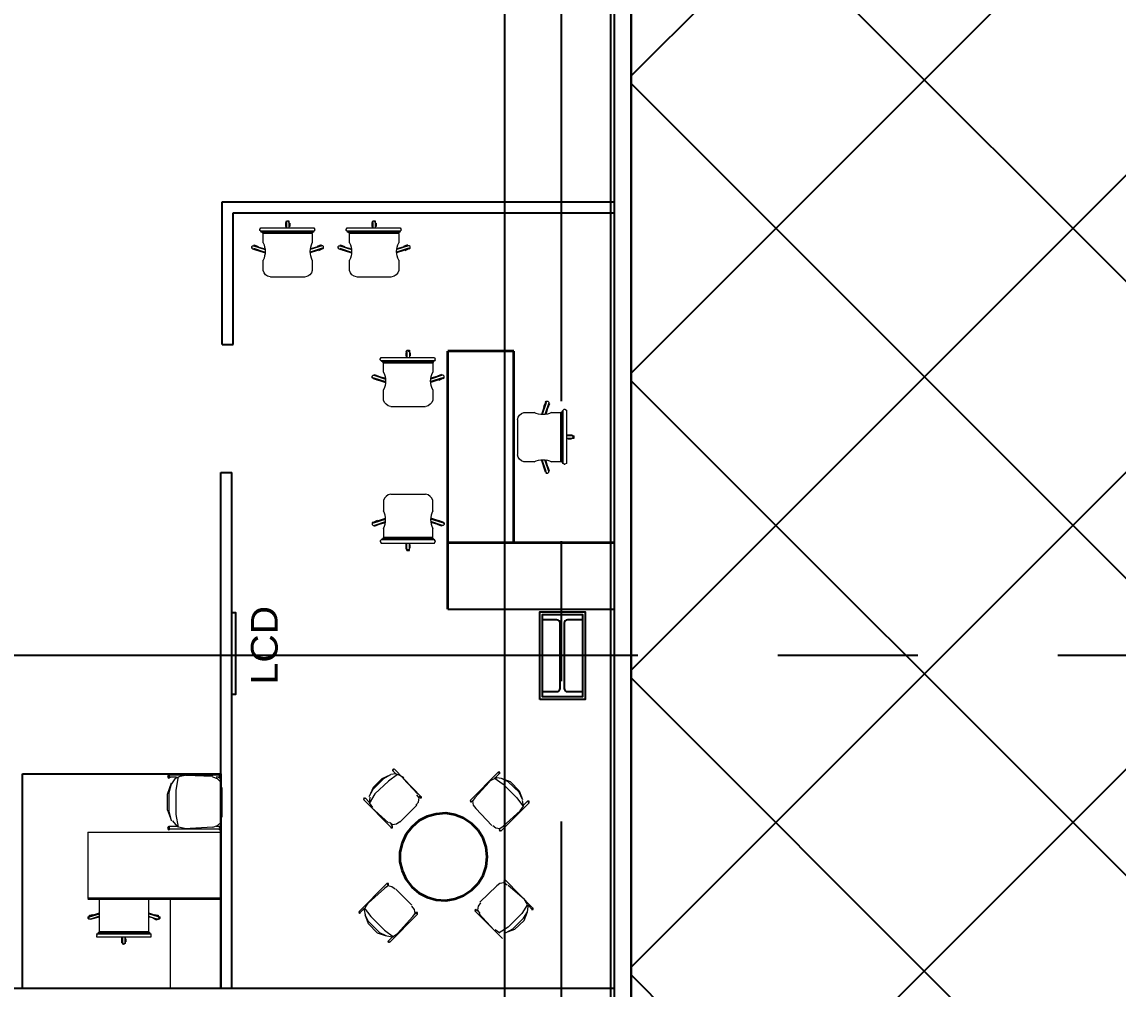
# Model space of a CAD drawing. Header units: millimetres. Extents: x 2148 to 2681, y 758 to 986.
# Drawn here: x 2614.552 to 2619.522, y 937.457 to 941.843 of the extents above; entities that cross this region are included whole.
import ezdxf

# ---------------------------------------------------------------- set-up
doc = ezdxf.new("R2010")
doc.units = ezdxf.units.MM
doc.linetypes.add('CENTER2', pattern=[28.575, 19.05, -3.175, 3.175, -3.175])
for name, color, linetype in [('4', 4, 'Continuous'), ('at_Entity', 7, 'Continuous'), ('COLUMN', 7, 'Continuous'), ('D', 1, 'Continuous'), ('DR', 7, 'Continuous'), ('hacht', 8, 'Continuous'), ('S-COLS', 6, 'Continuous'), ('S_GRID LINES', 252, 'Continuous')]:
    doc.layers.add(name, color=color, linetype=linetype)
doc.styles.add('MMTX$0$ESMX$0$X-OPTA1D', font='x-opta1d')

# ---------------------------------------------------------------- blocks, each defined once
blk = doc.blocks.new('322')
at = {"layer": 'hacht', "lineweight": 15}
for p, q in [((-77703.7348, -2194.7615), (-77703.7384, -2194.7688)), ((-77703.7384, -2194.7725), (-77703.7384, -2194.7688)), ((-77703.7384, -2194.7725), (-77703.7348, -2194.7761)), ((-77703.7311, -2194.7615), (-77703.7348, -2194.7615)), ((-77703.4969, -2194.7615), (-77703.7311, -2194.7615)), ((-77703.6213, -2194.7395), (-77703.625, -2194.7395)), ((-77703.625, -2194.7395), (-77703.625, -2194.7542)), ((-77703.625, -2194.7542), (-77703.6213, -2194.7542)), ((-77703.614, -2194.7286), (-77703.6213, -2194.7286)), ((-77703.6213, -2194.7286), (-77703.6213, -2194.7359)), ((-77703.6176, -2194.7322), (-77703.6213, -2194.7359)), ((-77703.6213, -2194.7359), (-77703.6213, -2194.7615)), ((-77703.6213, -2194.7359), (-77703.6213, -2194.7615)), ((-77703.614, -2194.7286), (-77703.6176, -2194.7322)), ((-77703.6103, -2194.7286), (-77703.614, -2194.7286)), ((-77703.6103, -2194.7322), (-77703.614, -2194.7286)), ((-77703.6067, -2194.7359), (-77703.6103, -2194.7286)), ((-77703.6103, -2194.7359), (-77703.6103, -2194.7322)), ((-77703.6103, -2194.7359), (-77703.6103, -2194.7615)), ((-77703.6067, -2194.7359), (-77703.6067, -2194.7615)), ((-77703.6067, -2194.7542), (-77703.6067, -2194.7395)), ((-77703.4932, -2194.7615), (-77703.4969, -2194.7615)), ((-77703.4895, -2194.7688), (-77703.4932, -2194.7615)), ((-77703.4932, -2194.7761), (-77703.4895, -2194.7725)), ((-77703.4895, -2194.7725), (-77703.4895, -2194.7688)), ((-77703.7348, -2194.7761), (-77703.7311, -2194.7798)), ((-77703.7348, -2194.7761), (-77703.4932, -2194.7761)), ((-77703.7311, -2194.7798), (-77703.4969, -2194.7798)), ((-77703.7311, -2194.7798), (-77703.7274, -2194.7835)), ((-77703.7238, -2194.7835), (-77703.7274, -2194.7871)), ((-77703.7274, -2194.7835), (-77703.5005, -2194.7835)), ((-77703.7274, -2194.7871), (-77703.5042, -2194.7871)), ((-77703.7274, -2194.7871), (-77703.7274, -2194.8285)), ((-77703.5042, -2194.7871), (-77703.5042, -2194.7835)), ((-77703.5042, -2194.8285), (-77703.5042, -2194.7871)), ((-77703.5005, -2194.7835), (-77703.5005, -2194.7798)), ((-77703.5005, -2194.7798), (-77703.4969, -2194.7798)), ((-77703.4969, -2194.7798), (-77703.4932, -2194.7761)), ((-77703.7787, -2194.8457), (-77703.775, -2194.842)), ((-77703.7787, -2194.8457), (-77703.775, -2194.842)), ((-77703.7787, -2194.853), (-77703.7787, -2194.8457)), ((-77703.7787, -2194.8493), (-77703.7787, -2194.8457)), ((-77703.775, -2194.853), (-77703.7787, -2194.8493)), ((-77703.775, -2194.8567), (-77703.7787, -2194.853)), ((-77703.775, -2194.842), (-77703.7677, -2194.842)), ((-77703.775, -2194.842), (-77703.7714, -2194.842)), ((-77703.775, -2194.8567), (-77703.7181, -2194.8742)), ((-77703.7714, -2194.842), (-77703.7183, -2194.8597)), ((-77703.7714, -2194.853), (-77703.7179, -2194.8708)), ((-77703.7567, -2194.864), (-77703.7714, -2194.8567)), ((-77703.7677, -2194.842), (-77703.7677, -2194.8384)), ((-77703.7677, -2194.8384), (-77703.7494, -2194.8457)), ((-77703.7677, -2194.842), (-77703.7188, -2194.8554)), ((-77703.7567, -2194.8603), (-77703.7567, -2194.864)), ((-77703.4603, -2194.853), (-77703.5137, -2194.8708)), ((-77703.4566, -2194.8567), (-77703.5135, -2194.8742)), ((-77703.4603, -2194.842), (-77703.5133, -2194.8597)), ((-77703.4639, -2194.842), (-77703.5128, -2194.8554)), ((-77703.4639, -2194.8384), (-77703.4822, -2194.8457)), ((-77703.4749, -2194.864), (-77703.4603, -2194.8567)), ((-77703.4749, -2194.8603), (-77703.4749, -2194.864)), ((-77703.4639, -2194.842), (-77703.4639, -2194.8384)), ((-77703.4566, -2194.842), (-77703.4639, -2194.842)), ((-77703.4566, -2194.842), (-77703.4603, -2194.842)), ((-77703.4529, -2194.8457), (-77703.4566, -2194.842)), ((-77703.4529, -2194.8457), (-77703.4566, -2194.842)), ((-77703.4566, -2194.853), (-77703.4529, -2194.8493)), ((-77703.4566, -2194.8567), (-77703.4529, -2194.853)), ((-77703.4529, -2194.853), (-77703.4529, -2194.8457)), ((-77703.4529, -2194.8493), (-77703.4529, -2194.8457)), ((-77703.7274, -2194.9075), (-77703.7274, -2194.9545)), ((-77703.5042, -2194.9545), (-77703.5042, -2194.9075)), ((-77703.5373, -2194.9835), (-77703.6943, -2194.9835))]:
    blk.add_line(p, q, dxfattribs=at)
for centre, radius, start, end in [((-77703.8045, -2194.868), 0.0866, 332.8428, 27.1572), ((-77703.4271, -2194.868), 0.0866, 152.8428, 207.1572), ((-77703.6899, -2194.9451), 0.0387, 194.1276, 261.0345), ((-77703.5417, -2194.9451), 0.0387, 278.9655, 345.8724)]:
    blk.add_arc(centre, radius, start, end, dxfattribs=at)
blk = doc.blocks.new('R')
at = {"layer": 'at_Entity', "color": 0, "lineweight": 15}
for p, q in [((-77676.692, -2183.0467), (-77676.6518, -2183.0284)), ((-77676.6847, -2183.0467), (-77676.6518, -2183.0284)), ((-77676.6225, -2183.0284), (-77676.6628, -2183.0576)), ((-77676.6298, -2183.0247), (-77676.6518, -2183.0284)), ((-77676.6371, -2183.0027), (-77676.6445, -2183.0101)), ((-77676.6408, -2183.0027), (-77676.6445, -2183.0064)), ((-77676.6445, -2183.0064), (-77676.6408, -2183.0101)), ((-77676.6262, -2183.0284), (-77676.6445, -2183.0101)), ((-77676.6371, -2183.0064), (-77676.6408, -2183.0027)), ((-77676.6371, -2183.0027), (-77676.5127, -2183.1308)), ((-77676.6115, -2183.032), (-77676.6298, -2183.0247)), ((-77676.5932, -2183.043), (-77676.6115, -2183.032)), ((-77676.165, -2183.0174), (-77676.2931, -2183.1455)), ((-77676.1723, -2183.043), (-77676.1906, -2183.0503)), ((-77676.1833, -2183.043), (-77676.143, -2183.0723)), ((-77676.1796, -2183.043), (-77676.1613, -2183.0247)), ((-77676.1504, -2183.0467), (-77676.1723, -2183.043)), ((-77676.1577, -2183.0174), (-77676.165, -2183.0174)), ((-77676.1613, -2183.0174), (-77676.165, -2183.021)), ((-77676.1577, -2183.021), (-77676.1613, -2183.0174)), ((-77676.1613, -2183.0247), (-77676.1577, -2183.021)), ((-77676.1577, -2183.0247), (-77676.1577, -2183.0174)), ((-77676.7323, -2183.0869), (-77676.7506, -2183.1272)), ((-77676.7506, -2183.1272), (-77676.7323, -2183.0942)), ((-77676.7323, -2183.0942), (-77676.6847, -2183.0467)), ((-77676.7323, -2183.0869), (-77676.692, -2183.0467)), ((-77676.6628, -2183.0576), (-77676.725, -2183.1162)), ((-77676.531, -2183.1162), (-77676.5969, -2183.0467)), ((-77676.2711, -2183.1345), (-77676.2053, -2183.0613)), ((-77676.1906, -2183.0503), (-77676.2089, -2183.0613)), ((-77676.1211, -2183.0613), (-77676.1504, -2183.0467)), ((-77676.1101, -2183.0613), (-77676.1504, -2183.0467)), ((-77676.143, -2183.0723), (-77676.0808, -2183.1345)), ((-77676.0698, -2183.1089), (-77676.1211, -2183.0613)), ((-77676.0698, -2183.1016), (-77676.1101, -2183.0613)), ((-77676.7726, -2183.1345), (-77676.7762, -2183.1382)), ((-77676.7689, -2183.1345), (-77676.7762, -2183.1418)), ((-77676.7762, -2183.1382), (-77676.7726, -2183.1418)), ((-77676.7762, -2183.1418), (-77676.6518, -2183.2663)), ((-77676.7689, -2183.1382), (-77676.7726, -2183.1345)), ((-77676.7506, -2183.1528), (-77676.7689, -2183.1345)), ((-77676.725, -2183.1162), (-77676.7506, -2183.1601)), ((-77676.7469, -2183.1308), (-77676.7506, -2183.1565)), ((-77676.5237, -2183.1345), (-77676.5347, -2183.1199)), ((-77676.5273, -2183.1528), (-77676.5237, -2183.1345)), ((-77676.5164, -2183.1345), (-77676.5237, -2183.1272)), ((-77676.52, -2183.1308), (-77676.5164, -2183.1345)), ((-77676.52, -2183.1345), (-77676.5127, -2183.1345)), ((-77676.5127, -2183.1308), (-77676.5164, -2183.1272)), ((-77676.5164, -2183.1345), (-77676.5127, -2183.1308)), ((-77676.5127, -2183.1345), (-77676.5127, -2183.1272)), ((-77676.2711, -2183.1345), (-77676.2821, -2183.1491)), ((-77676.0808, -2183.1345), (-77676.0515, -2183.1748)), ((-77676.0698, -2183.1016), (-77676.0552, -2183.1418)), ((-77676.0552, -2183.1418), (-77676.0698, -2183.1089)), ((-77676.7506, -2183.1565), (-77676.736, -2183.1784)), ((-77676.6628, -2183.248), (-77676.7396, -2183.1784)), ((-77676.5347, -2183.1674), (-77676.6115, -2183.2443)), ((-77676.5383, -2183.1674), (-77676.5273, -2183.1528)), ((-77676.2894, -2183.1455), (-77676.2931, -2183.1491)), ((-77676.2931, -2183.1455), (-77676.2858, -2183.1528)), ((-77676.2931, -2183.1491), (-77676.2894, -2183.1528)), ((-77676.2894, -2183.1528), (-77676.2858, -2183.1491)), ((-77676.2858, -2183.1491), (-77676.2785, -2183.1455)), ((-77676.2821, -2183.1491), (-77676.2785, -2183.1674)), ((-77676.2785, -2183.1674), (-77676.2675, -2183.1821)), ((-77676.2675, -2183.1821), (-77676.1943, -2183.2589)), ((-77676.0259, -2183.1565), (-77676.154, -2183.2846)), ((-77676.143, -2183.2626), (-77676.0662, -2183.1931)), ((-77676.0662, -2183.1931), (-77676.0515, -2183.1711)), ((-77676.0515, -2183.1711), (-77676.0552, -2183.1455)), ((-77676.0515, -2183.1674), (-77676.0332, -2183.1491)), ((-77676.0296, -2183.1491), (-77676.0332, -2183.1528)), ((-77676.0259, -2183.1491), (-77676.0332, -2183.1491)), ((-77676.0259, -2183.1528), (-77676.0296, -2183.1491)), ((-77676.0296, -2183.1565), (-77676.0259, -2183.1528)), ((-77676.0259, -2183.1565), (-77676.0259, -2183.1491)), ((-77676.6262, -2183.2516), (-77676.6115, -2183.2406)), ((-77676.6591, -2183.2443), (-77676.6445, -2183.2553)), ((-77676.6445, -2183.2626), (-77676.6518, -2183.2553)), ((-77676.6518, -2183.2663), (-77676.6481, -2183.2699)), ((-77676.6518, -2183.2699), (-77676.6445, -2183.2699)), ((-77676.6445, -2183.2663), (-77676.6481, -2183.2626)), ((-77676.6481, -2183.2699), (-77676.6445, -2183.2663)), ((-77676.6445, -2183.2553), (-77676.6262, -2183.2516)), ((-77676.6445, -2183.2699), (-77676.6445, -2183.2626)), ((-77676.1906, -2183.2589), (-77676.176, -2183.2699)), ((-77676.176, -2183.2699), (-77676.1577, -2183.2736)), ((-77676.1613, -2183.2772), (-77676.154, -2183.2699)), ((-77676.1613, -2183.2772), (-77676.154, -2183.2846)), ((-77676.1577, -2183.2772), (-77676.1613, -2183.2809)), ((-77676.1613, -2183.2809), (-77676.1577, -2183.2846)), ((-77676.1577, -2183.2736), (-77676.143, -2183.2626)), ((-77676.1577, -2183.2846), (-77676.154, -2183.2809)), ((-77676.7982, -2183.6506), (-77676.6701, -2183.5225)), ((-77676.6664, -2183.5334), (-77676.6811, -2183.5444)), ((-77676.6664, -2183.5225), (-77676.6701, -2183.5261)), ((-77676.6628, -2183.5225), (-77676.6701, -2183.5225)), ((-77676.6628, -2183.5298), (-77676.6701, -2183.5371)), ((-77676.6628, -2183.5261), (-77676.6664, -2183.5225)), ((-77676.6664, -2183.5298), (-77676.6628, -2183.5261)), ((-77676.6481, -2183.5371), (-77676.6664, -2183.5334)), ((-77676.6628, -2183.5298), (-77676.6628, -2183.5225)), ((-77676.6335, -2183.5481), (-77676.6481, -2183.5371)), ((-77676.1723, -2183.5334), (-77676.2492, -2183.6066)), ((-77676.1577, -2183.5225), (-77676.1723, -2183.5334)), ((-77676.1394, -2183.5188), (-77676.1577, -2183.5225)), ((-77676.1357, -2183.5078), (-77676.1394, -2183.5115)), ((-77676.1321, -2183.5078), (-77676.1394, -2183.5151)), ((-77676.1394, -2183.5115), (-77676.1357, -2183.5151)), ((-77676.1394, -2183.5151), (-77676.1321, -2183.5225)), ((-77676.1247, -2183.5298), (-77676.1394, -2183.5188)), ((-77676.1321, -2183.5115), (-77676.1357, -2183.5078)), ((-77676.0076, -2183.6359), (-77676.1321, -2183.5078)), ((-77676.1211, -2183.5298), (-77676.0479, -2183.592)), ((-77676.6811, -2183.5444), (-77676.7543, -2183.6103)), ((-77676.6298, -2183.5481), (-77676.5566, -2183.6213)), ((-77676.7726, -2183.6359), (-77676.7909, -2183.6542)), ((-77676.7652, -2183.6249), (-77676.7726, -2183.6432)), ((-77676.7726, -2183.6323), (-77676.7433, -2183.6725)), ((-77676.7543, -2183.6066), (-77676.7652, -2183.6249)), ((-77676.5456, -2183.6396), (-77676.5566, -2183.6249)), ((-77676.542, -2183.6579), (-77676.5456, -2183.6396)), ((-77676.2638, -2183.6396), (-77676.2711, -2183.6469)), ((-77676.2675, -2183.6396), (-77676.2711, -2183.6432)), ((-77676.2675, -2183.6396), (-77676.2602, -2183.6469)), ((-77676.2638, -2183.6432), (-77676.2675, -2183.6396)), ((-77676.2565, -2183.6249), (-77676.2602, -2183.6432)), ((-77676.2455, -2183.6103), (-77676.2565, -2183.6249)), ((-77676.0332, -2183.6176), (-77676.0589, -2183.6579)), ((-77676.0369, -2183.6103), (-77676.0479, -2183.592)), ((-77676.0296, -2183.6286), (-77676.0369, -2183.6103)), ((-77676.0332, -2183.6506), (-77676.0296, -2183.6286)), ((-77676.0296, -2183.6213), (-77676.0113, -2183.6396)), ((-77676.0149, -2183.6359), (-77676.0113, -2183.6396)), ((-77676.0149, -2183.6396), (-77676.0076, -2183.6396)), ((-77676.0076, -2183.6359), (-77676.0113, -2183.6323)), ((-77676.0113, -2183.6396), (-77676.0076, -2183.6359)), ((-77676.0076, -2183.6396), (-77676.0076, -2183.6323)), ((-77676.7982, -2183.6506), (-77676.7909, -2183.6579)), ((-77676.7945, -2183.6506), (-77676.7982, -2183.6542)), ((-77676.7982, -2183.6542), (-77676.7945, -2183.6579)), ((-77676.7945, -2183.6579), (-77676.7909, -2183.6542)), ((-77676.7726, -2183.6432), (-77676.7689, -2183.6652)), ((-77676.7543, -2183.6945), (-77676.7689, -2183.6652)), ((-77676.7543, -2183.7055), (-77676.7689, -2183.6652)), ((-77676.7433, -2183.6725), (-77676.6811, -2183.7347)), ((-77676.6591, -2183.7896), (-77676.531, -2183.6615)), ((-77676.553, -2183.6725), (-77676.6225, -2183.7494)), ((-77676.553, -2183.6725), (-77676.542, -2183.6579)), ((-77676.5383, -2183.6542), (-77676.5456, -2183.6615)), ((-77676.531, -2183.6542), (-77676.5383, -2183.6542)), ((-77676.5347, -2183.6542), (-77676.5383, -2183.6579)), ((-77676.531, -2183.6579), (-77676.5347, -2183.6542)), ((-77676.5347, -2183.6615), (-77676.531, -2183.6579)), ((-77676.531, -2183.6615), (-77676.531, -2183.6542)), ((-77676.2711, -2183.6432), (-77676.2675, -2183.6469)), ((-77676.1467, -2183.7713), (-77676.2711, -2183.6469)), ((-77676.2602, -2183.6432), (-77676.2492, -2183.6579)), ((-77676.2528, -2183.6579), (-77676.1833, -2183.7347)), ((-77676.0589, -2183.6579), (-77676.1211, -2183.7201)), ((-77676.0991, -2183.7274), (-77676.0515, -2183.6798)), ((-77676.0515, -2183.6798), (-77676.0332, -2183.6506)), ((-77676.0479, -2183.6908), (-77676.0332, -2183.6506)), ((-77676.703, -2183.7457), (-77676.7543, -2183.6945)), ((-77676.714, -2183.7457), (-77676.7543, -2183.7055)), ((-77676.6811, -2183.7347), (-77676.6408, -2183.764)), ((-77676.1796, -2183.7311), (-77676.1577, -2183.7457)), ((-77676.1211, -2183.7201), (-77676.1613, -2183.7457)), ((-77676.1321, -2183.7457), (-77676.0991, -2183.7274)), ((-77676.0918, -2183.7311), (-77676.1321, -2183.7457)), ((-77676.0918, -2183.7311), (-77676.0479, -2183.6908)), ((-77676.714, -2183.7457), (-77676.6737, -2183.7604)), ((-77676.6737, -2183.7604), (-77676.703, -2183.7457)), ((-77676.6701, -2183.7604), (-77676.6445, -2183.764)), ((-77676.6628, -2183.7823), (-77676.6664, -2183.786)), ((-77676.6664, -2183.7823), (-77676.6591, -2183.7896)), ((-77676.6664, -2183.786), (-77676.6628, -2183.7896)), ((-77676.6445, -2183.764), (-77676.6628, -2183.7823)), ((-77676.6628, -2183.7896), (-77676.6591, -2183.786)), ((-77676.6445, -2183.764), (-77676.6225, -2183.7494))]:
    blk.add_line(p, q, dxfattribs=at)
at = {"layer": 'at_Entity', "color": 0, "lineweight": 35}
for p, q in [((-77676.5237, -2183.237), (-77676.5566, -2183.2663)), ((-77676.4871, -2183.2187), (-77676.5237, -2183.237)), ((-77676.4468, -2183.2077), (-77676.4871, -2183.2187)), ((-77676.4029, -2183.204), (-77676.4468, -2183.2077)), ((-77676.3626, -2183.2114), (-77676.4029, -2183.204)), ((-77676.3224, -2183.226), (-77676.3626, -2183.2114)), ((-77676.2858, -2183.2516), (-77676.3224, -2183.226)), ((-77676.5566, -2183.2663), (-77676.5822, -2183.2992)), ((-77676.2565, -2183.2809), (-77676.2858, -2183.2516)), ((-77676.2345, -2183.3175), (-77676.2565, -2183.2809)), ((-77676.6005, -2183.3395), (-77676.6115, -2183.3797)), ((-77676.5822, -2183.2992), (-77676.6005, -2183.3395)), ((-77676.2199, -2183.3578), (-77676.2345, -2183.3175)), ((-77676.6115, -2183.3797), (-77676.6115, -2183.4236)), ((-77676.2162, -2183.4017), (-77676.2199, -2183.3578)), ((-77676.6115, -2183.4236), (-77676.6005, -2183.4639)), ((-77676.2199, -2183.4456), (-77676.2162, -2183.4017)), ((-77676.6005, -2183.4639), (-77676.5822, -2183.5042)), ((-77676.2565, -2183.5225), (-77676.2345, -2183.4859)), ((-77676.2345, -2183.4859), (-77676.2199, -2183.4456)), ((-77676.5822, -2183.5042), (-77676.5566, -2183.5371)), ((-77676.5566, -2183.5371), (-77676.5237, -2183.5664)), ((-77676.2858, -2183.5517), (-77676.2565, -2183.5225)), ((-77676.5237, -2183.5664), (-77676.4871, -2183.5847)), ((-77676.4871, -2183.5847), (-77676.4468, -2183.5957)), ((-77676.3626, -2183.592), (-77676.3224, -2183.5774)), ((-77676.3224, -2183.5774), (-77676.2858, -2183.5517)), ((-77676.4468, -2183.5957), (-77676.4029, -2183.5993)), ((-77676.4029, -2183.5993), (-77676.3626, -2183.592))]:
    blk.add_line(p, q, dxfattribs=at)

msp = doc.modelspace()

# ---------------------------------------------------------------- hatches: boundary and pattern name
h = msp.add_hatch()
h.set_pattern_fill('ANSI37', color=8, scale=0.3, style=0)
h.paths.add_polyline_path([(2626.508657, 930.969311), (2617.313657, 930.969311), (2617.313657, 942.969311), (2626.508657, 942.969311)])

# ---------------------------------------------------------------- linework, layer by layer
at = {"ltscale": 0.05}
for p, q in [((2615.4604036, 941.0275915, 0), (2617.238657, 941.0275915)), ((2615.5104036, 940.9775317, 0), (2617.238657, 940.9775317)), ((2616.4825009, 939.1804843, 0), (2617.238657, 939.1804843, 0))]:
    msp.add_line(p, q, dxfattribs=at)
at = {"color": 8, "elevation": 0}
msp.add_lwpolyline([(2626.508657, 942.9676861), (2617.313657, 942.9676861), (2617.313657, 930.969311), (2626.508657, 930.969311)], close=True, dxfattribs=at)
msp.add_lwpolyline([(2626.508657, 942.9676861), (2617.313657, 942.9676861), (2617.313657, 930.969311), (2626.508657, 930.969311)], close=True, dxfattribs=at)
at = {"layer": '4', "color": 4, "linetype": 'ByBlock', "ltscale": 0.5}
msp.add_line((2617.2389709, 937.4592251, 0), (2612.5413841, 937.4592251, 0), dxfattribs=at)
at = {"layer": 'at_Entity', "color": 0, "lineweight": 35}
for p, q in [((2616.4825009, 939.4810303, 0), (2616.4825009, 940.3502557, 0)), ((2616.7826193, 940.3502557, 0), (2616.4825009, 940.3502557, 0)), ((2616.7826193, 939.4810303, 0), (2616.7826193, 940.3502557, 0)), ((2616.7826193, 939.4810303, 0), (2616.4825009, 939.4810303, 0)), ((2617.238657, 939.4810303, 0), (2616.4825009, 939.4810303, 0)), ((2616.4825009, 939.1804843, 0), (2616.4825009, 939.4806027, 0)), ((2614.8514017, 937.8686071, 0), (2615.4541204, 937.8686071, 0))]:
    msp.add_line(p, q, dxfattribs=at)
at = {"layer": 'at_Entity', "color": 0, "lineweight": 15}
for p, q in [((2615.2162206, 938.428842, 0), (2615.2125607, 938.4215216, 0)), ((2615.2235402, 938.4251815, 0), (2615.2162206, 938.428842, 0)), ((2615.2198804, 938.428842, 0), (2615.4468001, 938.428842, 0)), ((2615.2198804, 938.4251815, 0), (2615.2198804, 938.4178618, 0)), ((2615.2930804, 938.4251815, 0), (2615.2674602, 938.4215216, 0)), ((2615.4175201, 938.4215216, 0), (2615.2967402, 938.4251815, 0)), ((2615.4504599, 938.428842, 0), (2615.4431402, 938.4251815, 0)), ((2615.4504599, 938.4215216, 0), (2615.4468001, 938.4251815, 0)), ((2615.4541204, 938.4215216, 0), (2615.4504599, 938.428842, 0)), ((2615.2125607, 938.4215216, 0), (2615.2162206, 938.414202, 0)), ((2615.2125607, 938.341002, 0), (2615.2308606, 938.3922417, 0)), ((2615.2162206, 938.414202, 0), (2615.2235402, 938.4178618, 0)), ((2615.2528202, 938.4178618, 0), (2615.2198804, 938.4178618, 0)), ((2615.2198804, 938.3483217, 0), (2615.2308606, 938.3885818, 0)), ((2615.2455006, 938.4105415, 0), (2615.2308606, 938.3885818, 0)), ((2615.2674602, 938.4215216, 0), (2615.2455006, 938.4105415, 0)), ((2615.2601406, 938.4215216, 0), (2615.2491604, 938.3593018, 0)), ((2615.4394804, 938.4105415, 0), (2615.4175201, 938.4178618, 0)), ((2615.4468001, 938.4178618, 0), (2615.4321601, 938.4178618, 0)), ((2615.4541204, 938.3959015, 0), (2615.4394804, 938.4105415, 0)), ((2615.4431402, 938.4178618, 0), (2615.4504599, 938.414202, 0)), ((2615.4468001, 938.4178618, 0), (2615.4504599, 938.4215216, 0)), ((2615.4504599, 938.414202, 0), (2615.4541204, 938.4215216, 0)), ((2615.4577802, 938.370282, 0), (2615.4541204, 938.3959015, 0)), ((2615.2125607, 938.267802, 0), (2615.2125607, 938.341002, 0)), ((2615.2198804, 938.2641421, 0), (2615.2198804, 938.3483217, 0)), ((2615.2491604, 938.3593018, 0), (2615.2491604, 938.2495021, 0)), ((2615.4577802, 938.370282, 0), (2615.4577802, 938.238522, 0)), ((2615.2125607, 938.267802, 0), (2615.2308606, 938.2202221, 0)), ((2615.2308606, 938.2202221, 0), (2615.2198804, 938.2641421, 0)), ((2615.2491604, 938.2495021, 0), (2615.2601406, 938.1909422, 0)), ((2615.4541204, 938.2129018, 0), (2615.4577802, 938.238522, 0)), ((2615.2162206, 938.194602, 0), (2615.2125607, 938.1872823, 0)), ((2615.2125607, 938.1872823, 0), (2615.2162206, 938.179962, 0)), ((2615.2235402, 938.1909422, 0), (2615.2162206, 938.194602, 0)), ((2615.2162206, 938.179962, 0), (2615.2235402, 938.1836225, 0)), ((2615.2528202, 938.194602, 0), (2615.2198804, 938.194602, 0)), ((2615.2198804, 938.1909422, 0), (2615.2198804, 938.1836225, 0)), ((2615.2198804, 938.1836225, 0), (2615.4468001, 938.1836225, 0)), ((2615.2345204, 938.2202221, 0), (2615.2564807, 938.194602, 0)), ((2615.2564807, 938.194602, 0), (2615.2894205, 938.1872823, 0)), ((2615.4175201, 938.1909422, 0), (2615.2894205, 938.1836225, 0)), ((2615.4175201, 938.1909422, 0), (2615.4394804, 938.1982625, 0)), ((2615.4468001, 938.194602, 0), (2615.4321601, 938.194602, 0)), ((2615.4394804, 938.1982625, 0), (2615.4541204, 938.2129018, 0)), ((2615.4504599, 938.194602, 0), (2615.4431402, 938.1909422, 0)), ((2615.4431402, 938.1836225, 0), (2615.4504599, 938.179962, 0)), ((2615.4504599, 938.1872823, 0), (2615.4468001, 938.1909422, 0)), ((2615.4468001, 938.1836225, 0), (2615.4504599, 938.1872823, 0)), ((2615.4541204, 938.1872823, 0), (2615.4504599, 938.194602, 0)), ((2615.4504599, 938.179962, 0), (2615.4541204, 938.1872823, 0)), ((2614.8514017, 938.1687261, 0), (2614.8514017, 937.8686071, 0)), ((2614.8514017, 938.1687261, 0), (2615.4541204, 938.1687261, 0)), ((2614.9030712, 937.7185473, 0), (2614.9030712, 937.8649466, 0)), ((2615.126331, 937.8649466, 0), (2615.126331, 937.7185473, 0)), ((2615.2235409, 937.8686071, 0), (2615.2235409, 937.4592251, 0)), ((2614.8518315, 937.7844269, 0), (2614.8591512, 937.7880868, 0)), ((2614.8518315, 937.7771073, 0), (2614.8518315, 937.7844269, 0)), ((2614.8518315, 937.7771073, 0), (2614.8554914, 937.7807671, 0)), ((2614.8554914, 937.7807671, 0), (2614.8591512, 937.7844269, 0)), ((2614.8591512, 937.7880868, 0), (2614.9030712, 937.8027268, 0)), ((2614.8591512, 937.7844269, 0), (2614.9030712, 937.7990669, 0)), ((2614.8591512, 937.7917473, 0), (2614.8737912, 937.7954071, 0)), ((2614.8591512, 937.7880868, 0), (2614.8591512, 937.7917473, 0)), ((2614.9030712, 937.7880868, 0), (2614.8628111, 937.7734468, 0)), ((2614.8628111, 937.7734468, 0), (2614.9030712, 937.7844269, 0)), ((2614.8737912, 937.7954071, 0), (2614.8774511, 937.7917473, 0)), ((2614.8811109, 937.7807671, 0), (2614.8811109, 937.7771073, 0)), ((2615.126331, 937.8027268, 0), (2615.1702504, 937.7880868, 0)), ((2615.1702504, 937.7844269, 0), (2615.126331, 937.7990669, 0)), ((2615.126331, 937.7880868, 0), (2615.1665906, 937.7734468, 0)), ((2615.1665906, 937.7734468, 0), (2615.126331, 937.7844269, 0)), ((2615.1482907, 937.7771073, 0), (2615.1482907, 937.7807671, 0)), ((2615.1519506, 937.7917473, 0), (2615.1519506, 937.7954071, 0)), ((2615.1519506, 937.7954071, 0), (2615.1702504, 937.7917473, 0)), ((2615.1702504, 937.7917473, 0), (2615.1702504, 937.7880868, 0)), ((2615.1702504, 937.7880868, 0), (2615.1775707, 937.7844269, 0)), ((2615.1739109, 937.7807671, 0), (2615.1702504, 937.7844269, 0)), ((2615.1739109, 937.7771073, 0), (2615.1739109, 937.7807671, 0)), ((2615.1775707, 937.7844269, 0), (2615.1775707, 937.7771073, 0)), ((2614.8554914, 937.7734468, 0), (2614.8518315, 937.7771073, 0)), ((2614.8554914, 937.7734468, 0), (2614.8518315, 937.7771073, 0)), ((2614.8628111, 937.7734468, 0), (2614.8554914, 937.7734468, 0)), ((2614.8591512, 937.7734468, 0), (2614.8554914, 937.7734468, 0)), ((2614.8664709, 937.7734468, 0), (2614.8628111, 937.7734468, 0)), ((2614.8811109, 937.7771073, 0), (2614.8664709, 937.7734468, 0)), ((2615.1629307, 937.769787, 0), (2615.1482907, 937.7771073, 0)), ((2615.1629307, 937.7734468, 0), (2615.1629307, 937.769787, 0)), ((2615.1739109, 937.7734468, 0), (2615.1665906, 937.7734468, 0)), ((2615.1665906, 937.7734468, 0), (2615.1702504, 937.7734468, 0)), ((2615.1702504, 937.7734468, 0), (2615.1739109, 937.7771073, 0)), ((2615.1775707, 937.7771073, 0), (2615.1739109, 937.7734468, 0)), ((2614.8920911, 937.7075671, 0), (2614.8994114, 937.711227, 0)), ((2614.8920911, 937.7039073, 0), (2614.8920911, 937.7075671, 0)), ((2614.8920911, 937.7075671, 0), (2615.1373106, 937.7075671, 0)), ((2614.8920911, 937.7039073, 0), (2614.8920911, 937.7002474, 0)), ((2614.8920911, 937.6929271, 0), (2614.8920911, 937.7002474, 0)), ((2614.8994114, 937.6929271, 0), (2614.8920911, 937.6929271, 0)), ((2614.8994114, 937.711227, 0), (2614.8994114, 937.7148868, 0)), ((2614.8994114, 937.7148868, 0), (2615.1299909, 937.7148868, 0)), ((2614.8994114, 937.711227, 0), (2615.1299909, 937.711227, 0)), ((2615.1299909, 937.6929271, 0), (2614.8994114, 937.6929271, 0)), ((2614.9030712, 937.7148868, 0), (2614.9030712, 937.7185473, 0)), ((2614.9030712, 937.7185473, 0), (2615.126331, 937.7185473, 0)), ((2614.9067311, 937.7148868, 0), (2614.9030712, 937.7148868, 0)), ((2615.0055512, 937.667307, 0), (2615.0055512, 937.6929271, 0)), ((2615.0055512, 937.6709674, 0), (2615.0055512, 937.6856074, 0)), ((2615.0092111, 937.667307, 0), (2615.0092111, 937.6929271, 0)), ((2615.0201912, 937.6929271, 0), (2615.0201912, 937.667307, 0)), ((2615.0201912, 937.667307, 0), (2615.0201912, 937.6929271, 0)), ((2615.0201912, 937.6856074, 0), (2615.0238511, 937.6856074, 0)), ((2615.0238511, 937.6856074, 0), (2615.0238511, 937.6709674, 0)), ((2615.126331, 937.7148868, 0), (2615.1226706, 937.7148868, 0)), ((2615.126331, 937.7185473, 0), (2615.126331, 937.7148868, 0)), ((2615.1299909, 937.7148868, 0), (2615.1299909, 937.711227, 0)), ((2615.1299909, 937.711227, 0), (2615.1373106, 937.7075671, 0)), ((2615.1373106, 937.6929271, 0), (2615.1299909, 937.6929271, 0)), ((2615.1373106, 937.7075671, 0), (2615.1373106, 937.7039073, 0)), ((2615.1373106, 937.7039073, 0), (2615.1373106, 937.7002474, 0)), ((2615.1373106, 937.7002474, 0), (2615.1373106, 937.6929271, 0)), ((2615.0092111, 937.6636471, 0), (2615.0055512, 937.667307, 0)), ((2615.0092111, 937.667307, 0), (2615.0092111, 937.6636471, 0)), ((2615.0092111, 937.6636471, 0), (2615.0128709, 937.6599873, 0)), ((2615.0128709, 937.6599873, 0), (2615.0092111, 937.6636471, 0)), ((2615.0128709, 937.6599873, 0), (2615.0165307, 937.6636471, 0)), ((2615.0201912, 937.6636471, 0), (2615.0128709, 937.6599873, 0)), ((2615.0165307, 937.6636471, 0), (2615.0201912, 937.667307, 0)), ((2615.0238511, 937.6709674, 0), (2615.0201912, 937.6709674, 0)), ((2615.0201912, 937.667307, 0), (2615.0201912, 937.6636471, 0))]:
    msp.add_line(p, q, dxfattribs=at)
at = {"layer": 'COLUMN', "color": 4, "lineweight": -3, "ltscale": 0.05, "elevation": 0}
msp.add_lwpolyline([(2616.900019, 938.7700543), (2616.900019, 939.1685677), (2617.106499, 939.1685677), (2617.106499, 938.7700543)], close=True, dxfattribs=at)
at = {"layer": 'COLUMN', "color": 2, "lineweight": -3, "ltscale": 0.05, "elevation": 0}
msp.add_lwpolyline([(2616.912519, 938.7825543), (2616.912519, 939.1560677), (2617.093999, 939.1560677), (2617.093999, 938.7825543)], close=True, dxfattribs=at)
at = {"layer": 'D', "color": 8, "ltscale": 0.5, "elevation": 0}
msp.add_lwpolyline([(2616.7412646, 943.1665525), (2617.2212646, 943.1665525), (2617.2212646, 934.695481), (2616.7412646, 934.695481)], close=True, dxfattribs=at)
at = {"layer": 'D', "ltscale": 0.5, "elevation": 0}
for points in [[(2615.5041204, 939.1654147), (2615.5206814, 939.1654147), (2615.5206814, 938.7935045), (2615.5041204, 938.7935045)], [(2614.5541204, 938.4329495), (2615.4541204, 938.4329495), (2615.4541204, 937.4592251), (2614.5541204, 937.4592251)]]:
    msp.add_lwpolyline(points, close=True, dxfattribs=at)
at = {"layer": 'DR', "ltscale": 10}
for p, q in [((2617.238657, 928.4955594), (2617.238657, 946.1705793, 0)), ((2617.313657, 928.4205594), (2617.313657, 946.1705793, 0)), ((2615.4604036, 940.3807142, 0), (2615.4604036, 941.0275915, 0)), ((2615.5104036, 940.3807142, 0), (2615.5104036, 940.9775317, 0)), ((2615.4604036, 940.3807142, 0), (2615.5104036, 940.3807142, 0)), ((2615.4541204, 937.4592251, 0), (2615.4541204, 939.8002643, 0)), ((2615.4541204, 939.8002643, 0), (2615.5041204, 939.8002643, 0)), ((2615.5041204, 937.4592251, 0), (2615.5041204, 939.8002643, 0))]:
    msp.add_line(p, q, dxfattribs=at)
at = {"layer": 'S-COLS', "ltscale": 0.5, "elevation": 0}
msp.add_lwpolyline([(2617.001509, 939.1560677), (2617.093999, 939.1560677), (2617.093999, 939.1310467), (2617.025417, 939.1310467, 0.414213562), (2617.0108755, 939.1165052), (2617.0108755, 938.8206168, 0.414213562), (2617.025417, 938.8060753), (2617.093999, 938.8060753), (2617.093999, 938.7825543), (2616.912519, 938.7825543), (2616.912519, 938.8060753), (2616.977601, 938.8060753, 0.414213562), (2616.9921425, 938.8206168), (2616.9921425, 939.1165052, 0.414213562), (2616.977601, 939.1310467), (2616.912519, 939.1310467), (2616.912519, 939.1560677), (2617.001509, 939.1560677)], format="xyb", dxfattribs=at)
at = {"layer": 'S_GRID LINES', "linetype": 'CENTER2', "ltscale": 0.2}
for p, q in [((2616.9989709, 922.9776771, 0), (2616.9989709, 979.8917928, 0)), ((2657.3496173, 938.969311), (2595.7518229, 938.969311))]:
    msp.add_line(p, q, dxfattribs=at)

# ---------------------------------------------------------------- block references
at = {"layer": 'D', "xscale": -1}
for p in [(-75087.8586564, 3135.6699326, 0), (-75087.4670597, 3135.6699326, 0), (-75087.3126923, 3135.0825664, 0)]:
    msp.add_blockref('322', p, dxfattribs=at)
at = {"layer": 'D', "xscale": -1, "rotation": 270}
msp.add_blockref('322', (4811.7823503, 78643.5756345, 0), dxfattribs=at)
at = {"layer": 'D', "rotation": 180}
msp.add_blockref('322', (-75087.3126923, -1255.2821463, 0), dxfattribs=at)
at = {"layer": 'D'}
msp.add_blockref('R', (80292.877109, 3121.4582669, 0), dxfattribs=at)

# ---------------------------------------------------------------- texts
at = {"color": 2, "style": 'MMTX$0$ESMX$0$X-OPTA1D', "text_generation_flag": 6, "width": 1.1}
msp.add_text('LCD', height=0.12096, rotation=270, dxfattribs=at).set_placement((2615.7115123, 938.8384834, 0))

doc.saveas('drawing.dxf')
